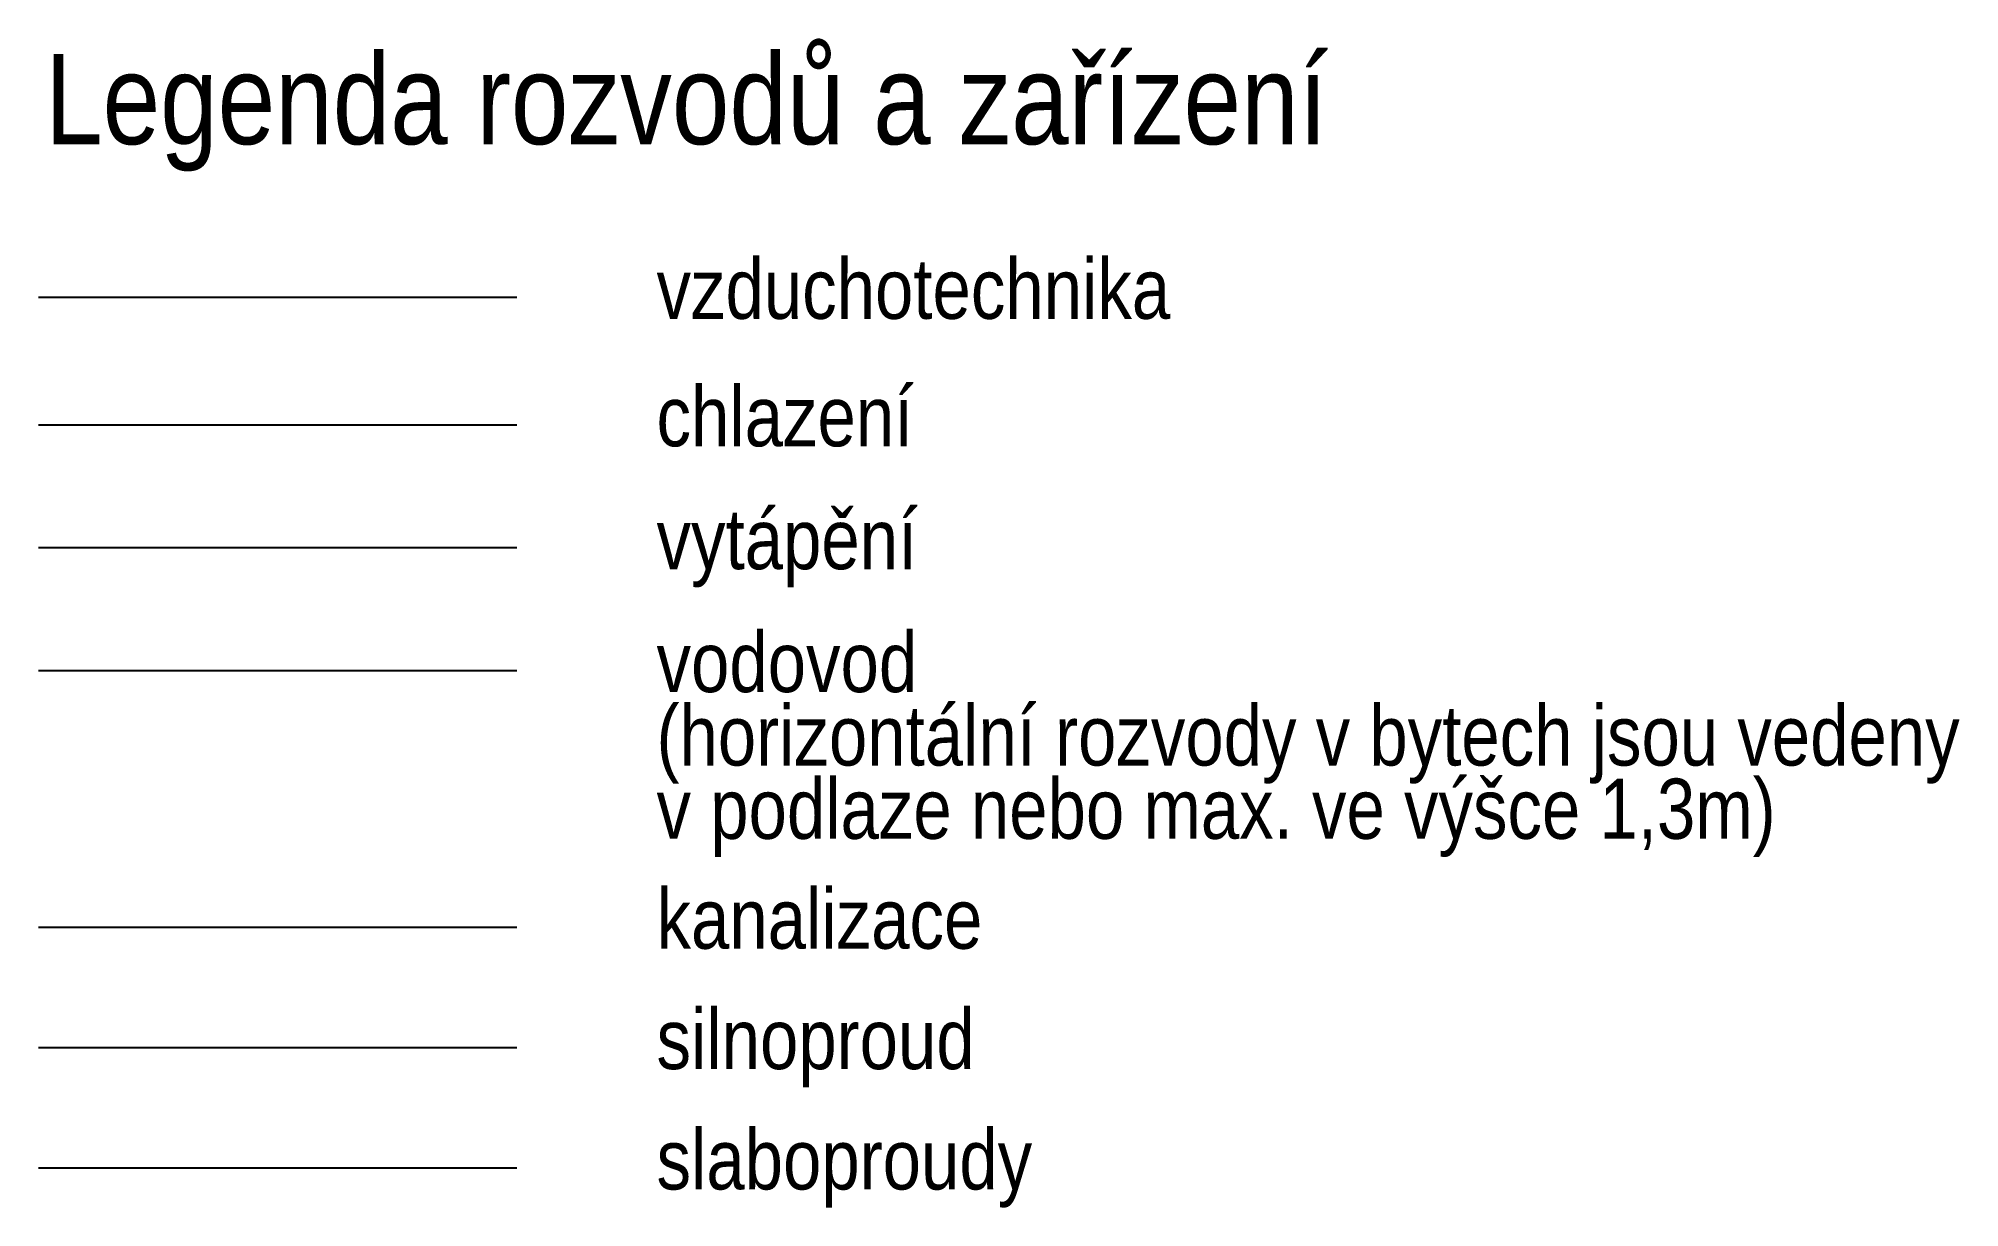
# Model space of a CAD drawing. Header units: millimetres. Extents: x 1264 to 17224, y -2060 to 65977.
# Drawn here: x 1264 to 17224, y -2060 to 7653 of the extents above.
import ezdxf

# ---------------------------------------------------------------- set-up
doc = ezdxf.new("R2010")
doc.units = ezdxf.units.MM
doc.layers.add('_koo upravy', color=1, linetype='Continuous')
doc.styles.add('$0$GENERATED_STYLE_1', font='ARIALN.TTF')

msp = doc.modelspace()

# ---------------------------------------------------------------- linework, layer by layer
at = {"layer": '_koo upravy', "color": 3}
msp.add_lwpolyline([(1264, 5502), (5239, 5502)], dxfattribs=at)
at = {"layer": '_koo upravy', "color": 41}
msp.add_lwpolyline([(1264, 4443), (5239, 4443)], dxfattribs=at)
at = {"layer": '_koo upravy', "color": 4}
msp.add_lwpolyline([(1264, 3422), (5239, 3422)], dxfattribs=at)
at = {"layer": '_koo upravy', "color": 5}
msp.add_lwpolyline([(1264, 2401), (5239, 2401)], dxfattribs=at)
at = {"layer": '_koo upravy', "color": 34}
msp.add_lwpolyline([(1264, 269), (5239, 269)], dxfattribs=at)
at = {"layer": '_koo upravy', "color": 1}
msp.add_lwpolyline([(1264, -731), (5239, -731)], dxfattribs=at)
at = {"layer": '_koo upravy', "color": 6}
msp.add_lwpolyline([(1264, -1731), (5239, -1731)], dxfattribs=at)

# ---------------------------------------------------------------- texts
at = {"layer": '_koo upravy', "color": 7, "style": '$0$GENERATED_STYLE_1'}
for s, height, p in [('Legenda rozvodů a zařízení', 750, (1320, 6774)), ('vzduchotechnika', 500, (6399, 5323)), ('chlazení', 500, (6399, 4264)), ('vytápění', 500, (6399, 3243)), ('vodovod', 500, (6399, 2222)), ('(horizontální rozvody v bytech jsou vedeny', 500, (6399, 1612)), ('v podlaze nebo max. ve výšce 1,3m)', 500, (6399, 1003)), ('kanalizace', 500, (6399, 90)), ('silnoproud', 500, (6399, -910)), ('slaboproudy', 500, (6399, -1910))]:
    msp.add_text(s, height=height, dxfattribs=at).set_placement(p)

doc.saveas('drawing.dxf')
